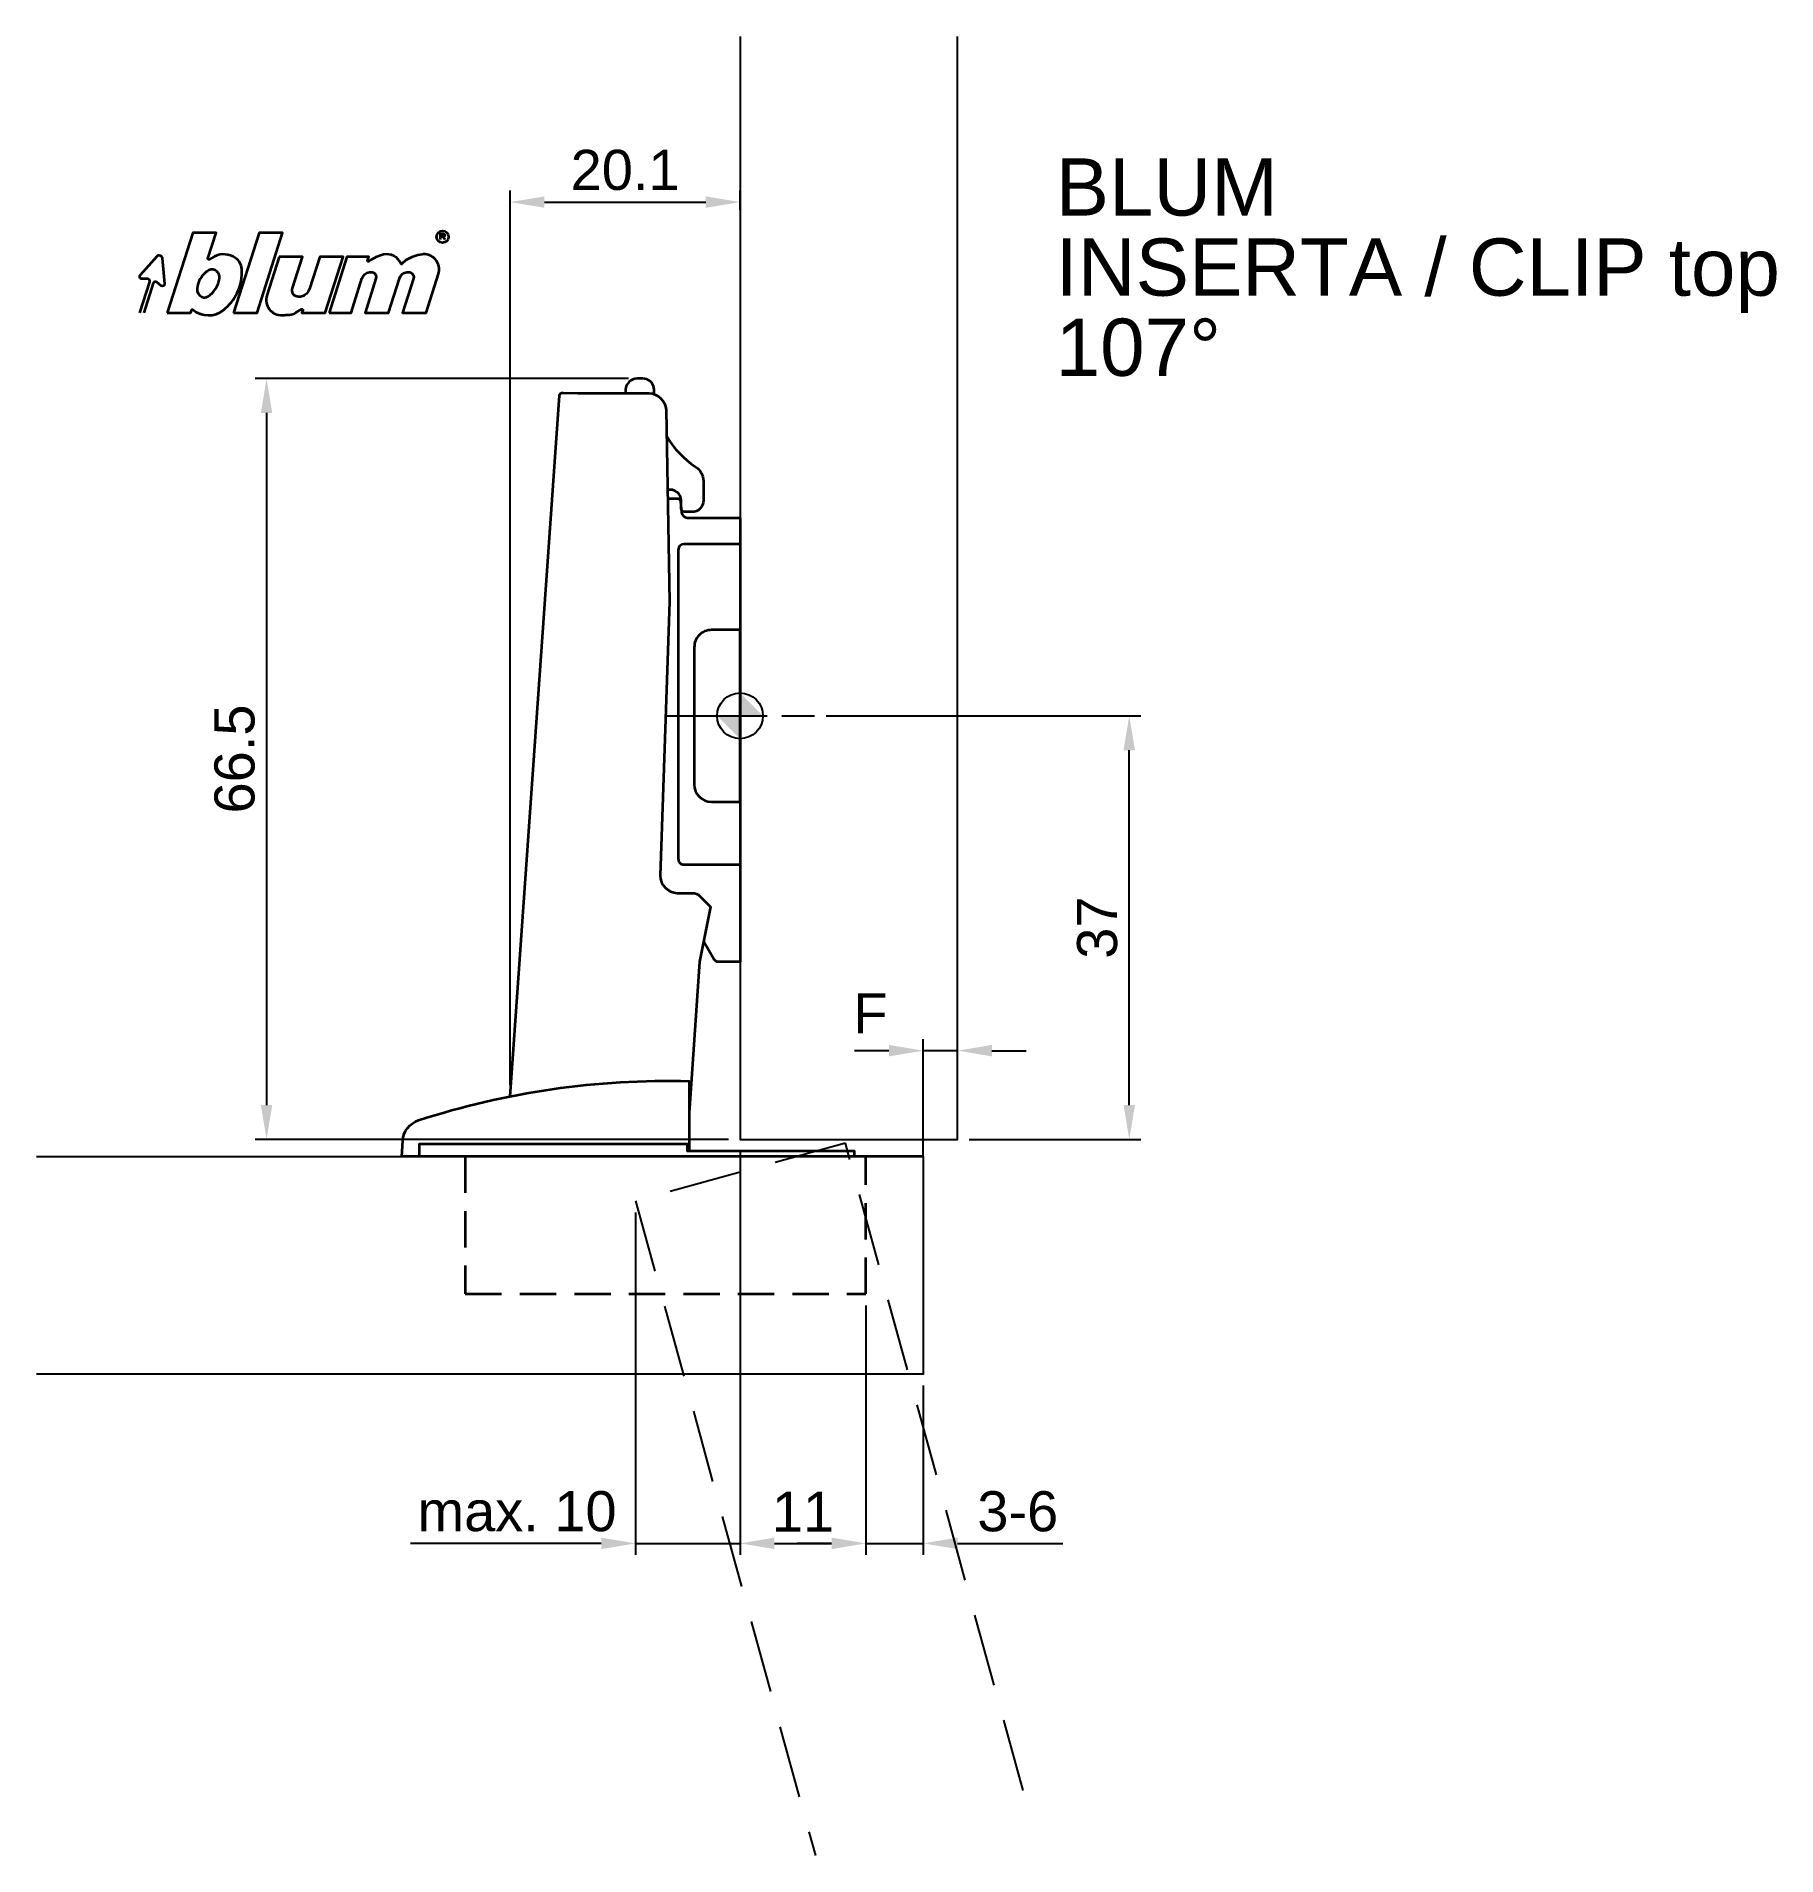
# Model space of a CAD drawing. Extents: x -61 to 91, y -100 to 59.
import ezdxf

# ---------------------------------------------------------------- set-up
doc = ezdxf.new("R2010")
doc.units = 0
doc.header["$PDMODE"] = 35
doc.header["$PDSIZE"] = 5
for name, pattern in [('MITTE', [50.8, 31.75, -6.35, 6.35, -6.35]), ('STRICHLINIE2', [9.525, 6.35, -3.175]), ('VERDECKT2', [4.7625, 3.175, -1.5875])]:
    doc.linetypes.add(name, pattern=pattern)
doc.layers.get('0').update_dxf_attribs({"color": 30, "linetype": 'CONTINUOUS'})
doc.layers.get('Defpoints').update_dxf_attribs({"linetype": 'CONTINUOUS'})
doc.layers.add('1', color=2, linetype='CONTINUOUS')
doc.layers.add('5', color=1, linetype='CONTINUOUS')
doc.layers.add('6', color=3, linetype='CONTINUOUS', lineweight=35)
doc.styles.add('Beschlag', font='ARIAL.TTF')
doc.dimstyles.new('Beschlag', dxfattribs={"dimtxt": 3.5, "dimasz": 3, "dimexe": 1, "dimexo": 1, "dimgap": 1, "dimtad": 1, "dimdec": 1, "dimdsep": 46, "dimtxsty": 'Beschlag', "dimcen": 2, "dimclrd": 256, "dimclre": 256, "dimclrt": 256, "dimadec": 1, "dimazin": 2, "dimtfac": 0.71, "dimtdec": 1, "dimtix": 1, "dimtmove": 2, "dimatfit": 0, "dimfxl": 0, "dimtolj": 1, "dimlwd": -1, "dimlwe": -1, "dimarcsym": 0})

# ---------------------------------------------------------------- blocks, each defined once
blk = doc.blocks.new('NullPunkt')
at = {"layer": '5'}
for points in [[(0, 2), (0, -2)], [(-2, 0), (2, 0)]]:
    blk.add_lwpolyline(points, dxfattribs=at)
blk.add_circle((0, 0), 2, dxfattribs=at)
for points in [[(0, 0), (-2, 0), (0, 2)], [(0, 0), (2, 0), (0, -2)]]:
    blk.add_solid(points, dxfattribs=at)
blk = doc.blocks.new('*D5')
at = {"layer": '1'}
for p, q in [((7.51, 0), (35, 0)), ((34, -34), (34, -3)), ((20, -37), (35, -37))]:
    blk.add_line(p, q, dxfattribs=at)
for points in [[(33.5, -3), (34.5, -3), (34, 0)], [(33.5, -34), (34.5, -34), (34, -37)]]:
    blk.add_solid(points, dxfattribs=at)
at = {"layer": 'Defpoints', "color": 0}
for p in [(6.51, 0), (34, 0), (19, -37)]:
    blk.add_point(p, dxfattribs=at)
at = {"layer": '1', "insert": (31.21, -18.5), "char_height": 3.5, "attachment_point": 5, "rotation": 90, "style": 'Beschlag'}
blk.add_mtext('\\A1;37', dxfattribs=at)
blk = doc.blocks.new('*D4')
at = {"layer": '1'}
for p, q in [((16, -38.5), (16, -28.25)), ((19, -36), (19, -28.25)), ((13, -29.25), (10, -29.25)), ((19, -29.25), (16, -29.25)), ((22, -29.25), (25, -29.25))]:
    blk.add_line(p, q, dxfattribs=at)
for points in [[(13, -28.75), (13, -29.75), (16, -29.25)], [(22, -28.75), (22, -29.75), (19, -29.25)]]:
    blk.add_solid(points, dxfattribs=at)
at = {"layer": 'Defpoints', "color": 0}
for p in [(16, -29.25), (19, -37), (16, -39.5)]:
    blk.add_point(p, dxfattribs=at)
at = {"layer": '1', "insert": (11.39, -25.98), "char_height": 3.5, "attachment_point": 5, "style": 'Beschlag'}
blk.add_mtext('\\A1;F', dxfattribs=at)
blk = doc.blocks.new('*D3')
at = {"layer": '1'}
for p, q in [((0, -38), (0, -73.29)), ((11, -51.5), (11, -73.29)), ((3, -72.29), (8, -72.29))]:
    blk.add_line(p, q, dxfattribs=at)
for points in [[(3, -71.79), (3, -72.79), (0, -72.29)], [(8, -71.79), (8, -72.79), (11, -72.29)]]:
    blk.add_solid(points, dxfattribs=at)
at = {"layer": 'Defpoints', "color": 0}
for p in [(0, -37), (11, -50.5), (11, -72.29)]:
    blk.add_point(p, dxfattribs=at)
at = {"layer": '1', "insert": (5.5, -69.53), "char_height": 3.5, "attachment_point": 5, "style": 'Beschlag'}
blk.add_mtext('\\A1;11', dxfattribs=at)
blk = doc.blocks.new('*D2')
at = {"layer": '1'}
for p, q in [((11, -51.5), (11, -73.29)), ((16, -58.5), (16, -73.29)), ((8, -72.29), (5, -72.29)), ((11, -72.29), (16, -72.29)), ((19, -72.29), (22, -72.29))]:
    blk.add_line(p, q, dxfattribs=at)
for points in [[(8, -71.79), (8, -72.79), (11, -72.29)], [(19, -71.79), (19, -72.79), (16, -72.29)]]:
    blk.add_solid(points, dxfattribs=at)
at = {"layer": 'Defpoints', "color": 0}
for p in [(11, -50.5), (16, -57.5), (16, -72.29)]:
    blk.add_point(p, dxfattribs=at)
at = {"layer": '1', "insert": (24.26, -69.51), "char_height": 3.5, "attachment_point": 5, "style": 'Beschlag'}
blk.add_mtext('\\A1;3-6', dxfattribs=at)
blk = doc.blocks.new('Logo_BLUM')
at = {"layer": '6', "color": 20, "linetype": 'Continuous'}
for points in [[(2.39, 0), (4.43, 0), (4.52, 0.26, -0.512391), (4.62, 0.29, 0.357881), (7.3, 0.25, 0.116336), (8.5, 1.76, 0.127435), (8.89, 3.85, 0.227045), (8.36, 4.79, 0.273775), (6.5, 4.93), (6.04, 4.67, -0.689828), (5.94, 4.76), (6.65, 7), (4.61, 7)], [(12.15, 4.9), (11.09, 1.53, 0.527578), (12.44, -0.2, -0.003338), (13.06, -0.17, 0.131781), (13.63, 0.02), (14.12, 0.32, -0.706223), (14.22, 0.24), (14.15, 0), (16.19, 0), (17.75, 4.9), (15.7, 4.9), (14.81, 2.11, -0.253672), (14.11, 1.42, -0.127823), (13.72, 1.42, -0.447747), (13.33, 2.15), (14.2, 4.9)], [(16.53, 0), (18.44, 0), (19.39, 3, -0.282196), (20.04, 3.56, -0.141376), (20.38, 3.52, -0.3938), (20.62, 2.99), (19.67, 0), (21.72, 0), (22.67, 3, -0.282189), (23.31, 3.56, -0.141385), (23.65, 3.52, -0.393792), (23.89, 2.99), (22.94, 0), (24.99, 0), (26.07, 3.42, 0.424526), (25.18, 5.07, 0.098115), (24.64, 5.11, 0.114777), (23.24, 4.6), (22.89, 4.28, -0.522588), (22.79, 4.31, 0.36711), (21.28, 5.09, 0.102012), (20, 4.5, -0.748324), (19.89, 4.58), (20, 4.9), (18.08, 4.9)], [(5.59, 3.39, 0.16703), (4.99, 2.14, 0.322673), (5.41, 1.39, 0.260102), (5.93, 1.42, 0.211929), (6.95, 3, 0.250706), (6.73, 3.62, 0.316796), (6.01, 3.72, 0.086595)]]:
    blk.add_lwpolyline(points, format="xyb", close=True, dxfattribs=at)
blk.add_lwpolyline([(8.18, 0), (10.23, 0), (12.45, 7), (10.4, 7)], close=True, dxfattribs=at)
for points in [[(26.26, 6.4), (26.26, 6.9), (26.52, 6.9, -0.975005), (26.53, 6.67, 0.014563), (26.45, 6.67), (26.26, 6.67), (26.45, 6.67), (26.52, 6.6), (26.57, 6.53), (26.62, 6.42)], [(0, 0), (0.86, 2.7, 0.480207), (0.67, 2.98), (0.19, 2.97, -0.689229), (0.05, 3.33), (1.49, 4.95, -0.685285), (1.94, 4.79), (2.15, 2.54, -0.636083), (1.84, 2.36), (1.47, 2.68, 0.560356), (1.16, 2.59), (0.34, 0)]]:
    blk.add_lwpolyline(points, format="xyb", dxfattribs=at)
blk.add_circle((26.44, 6.65), 0.527, dxfattribs=at)
blk = doc.blocks.new('*D6')
at = {"layer": '1'}
for p, q in [((-9.75, 29.46), (-42.36, 29.46)), ((-41.36, 26.46), (-41.36, -34)), ((-1, -37), (-42.36, -37))]:
    blk.add_line(p, q, dxfattribs=at)
for points in [[(-41.86, 26.46), (-40.86, 26.46), (-41.36, 29.46)], [(-41.86, -34), (-40.86, -34), (-41.36, -37)]]:
    blk.add_solid(points, dxfattribs=at)
at = {"layer": 'Defpoints', "color": 0}
for p in [(-8.75, 29.46), (-41.36, -37), (0, -37)]:
    blk.add_point(p, dxfattribs=at)
at = {"layer": '1', "insert": (-44.14, -3.77), "char_height": 3.5, "attachment_point": 5, "rotation": 90, "style": 'Beschlag'}
blk.add_mtext('\\A1;66.5', dxfattribs=at)
blk = doc.blocks.new('*D7')
at = {"layer": '1'}
for p, q in [((-20.09, -32.24), (-20.09, 45.88)), ((-17.09, 44.88), (-3, 44.88)), ((0, 44.21), (0, 45.88))]:
    blk.add_line(p, q, dxfattribs=at)
for points in [[(-17.09, 45.38), (-17.09, 44.38), (-20.09, 44.88)], [(-3, 45.38), (-3, 44.38), (0, 44.88)]]:
    blk.add_solid(points, dxfattribs=at)
at = {"layer": 'Defpoints', "color": 0}
for p in [(0, 44.88), (0, 43.21), (-20.09, -33.24)]:
    blk.add_point(p, dxfattribs=at)
at = {"layer": '1', "insert": (-10.04, 47.67), "char_height": 3.5, "attachment_point": 5, "style": 'Beschlag'}
blk.add_mtext('\\A1;20.1', dxfattribs=at)
blk = doc.blocks.new('*D8')
at = {"layer": '1'}
for p, q in [((0, -38), (0, -73.29)), ((-9.12, -43.38), (-9.12, -73.29)), ((-12.12, -72.29), (-15.12, -72.29)), ((-9.12, -72.29), (0, -72.29)), ((3, -72.29), (6, -72.29))]:
    blk.add_line(p, q, dxfattribs=at)
for points in [[(-12.12, -71.79), (-12.12, -72.79), (-9.12, -72.29)], [(3, -71.79), (3, -72.79), (0, -72.29)]]:
    blk.add_solid(points, dxfattribs=at)
at = {"layer": 'Defpoints', "color": 0}
for p in [(0, -37), (-9.12, -42.38), (0, -72.29)]:
    blk.add_point(p, dxfattribs=at)
at = {"layer": '1', "insert": (-19.48, -69.5), "char_height": 3.5, "attachment_point": 5, "style": 'Beschlag'}
blk.add_mtext('\\A1;max. 10', dxfattribs=at)

msp = doc.modelspace()

# ---------------------------------------------------------------- linework, layer by layer
at = {"layer": '1'}
for p, q in [((-15.12, -72.29), (-28.79, -72.29)), ((22, -72.29), (28.2, -72.29))]:
    msp.add_line(p, q, dxfattribs=at)
at = {"layer": '5', "linetype": 'MITTE', "ltscale": 0.2}
msp.add_line((-6.51, 0), (6.51, 0), dxfattribs=at)
at = {"layer": '5'}
for points in [[(0, 59.35), (0, -37), (19, -37), (19, 59.35)], [(-61.47, -38.5), (16, -38.5), (16, -57.5), (-61.47, -57.5)]]:
    msp.add_lwpolyline(points, dxfattribs=at)
at = {"layer": '5', "linetype": 'STRICHLINIE2'}
msp.add_lwpolyline([(24.72, -93.87), (9.2, -37.34), (-9.12, -42.38), (6.58, -99.57)], dxfattribs=at)
at = {"layer": '6'}
msp.add_line((0, 15), (0, -13), dxfattribs=at)
for points in [[(-7.49, 28.09, -0.000271), (-7.52, 28.64, 0.361254), (-8.5, 29.46), (-9, 29.46, 0.401331), (-10, 28.5), (-10, 28.2)], [(-20.09, -33.24), (-15.78, 27.97, -0.401418), (-15.46, 28.22), (-14.17, 28.2), (-7.95, 28.2, -0.361552), (-6.45, 26.73), (-6.15, 9.95), (-6.99, -13.95, 0.375), (-5.49, -15.5), (-4.19, -15.5, -0.297851), (-3.48, -15.79), (-2.59, -16.68), (-3.53, -21.5), (-4.45, -34.69)], [(-6.4, 24.4, 0.115464), (-3.88, 21.76, -0.253101), (-3.2, 20.51), (-3.2, 18.81, -0.414212), (-4.2, 17.81), (-4.85, 17.81), (-5.06, 17.89), (-5.15, 18.11), (-5.15, 18.8, 0.481297), (-6.31, 19.73)], [(-6.3, 19), (-5.51, 19, -0.351826), (-5.2, 18.73), (-5.12, 17.76, 0.343892), (-4.62, 17.3), (0, 17.3), (0, 15), (-4.9, 15, 0.4142), (-5.4, 14.5), (-5.4, -12.5, 0.414227), (-4.9, -13), (0, -13), (0, -21.5), (-1.86, -21.5, -0.237212), (-2.29, -21.25), (-3.16, -19.75), (-3.18, -19.7)], [(-28, -38.5), (-29.53, -38.5), (-29.46, -37.12, -0.310309), (-28.08, -35.33, -0.085892), (-4.45, -31.91), (-4.45, -38)]]:
    msp.add_lwpolyline(points, format="xyb", dxfattribs=at)
msp.add_lwpolyline([(-4, -6, 0.414194), (-2.5, -7.5), (0, -7.5), (0, 7.5), (-2.5, 7.5, 0.414217), (-4, 6)], format="xyb", close=True, dxfattribs=at)
msp.add_lwpolyline([(16, -38.5), (-28, -38.5), (-28, -37.4), (-4.63, -37.4), (-4.63, -38), (9.96, -38), (9.97, -38.5)], dxfattribs=at)
at = {"layer": '6', "linetype": 'VERDECKT2'}
msp.add_lwpolyline([(-24, -38.5), (-24, -50.5), (11, -50.5), (11, -38.5)], dxfattribs=at)

# ---------------------------------------------------------------- block references
msp.add_blockref('Logo_BLUM', (-52.42, 35.2))
at = {"layer": '5', "rotation": 90}
msp.add_blockref('NullPunkt', (0, 0), dxfattribs=at)

# ---------------------------------------------------------------- texts
at = {"layer": '1', "linetype": 'Continuous', "style": 'Beschlag'}
for s, p in [('BLUM', (27.57, 43.7)), ('INSERTA / CLIP top', (27.57, 36.7)), ('107%%D', (27.57, 29.7))]:
    msp.add_text(s, height=5, dxfattribs=at).set_placement(p)

# ---------------------------------------------------------------- dimensions: what is measured, and where the dimension line sits
at = {"layer": '1'}
for base, p1, p2, picture, middle in [((0, 44.88), (-20.09, -33.24), (0, 43.21), '*D7', (-10.04, 47.67)), ((11, -72.29), (0, -37), (11, -50.5), '*D3', (5.5, -69.53))]:
    dim = msp.add_linear_dim(base=base, p1=p1, p2=p2, dimstyle='Beschlag', dxfattribs=at)
    dim.commit()
    dim.dimension.update_dxf_attribs({"geometry": picture, "text_midpoint": middle})
for base, p1, p2, picture, middle in [((-41.36, -37), (-8.75, 29.46), (0, -37), '*D6', (-44.14, -3.77)), ((34, 0), (19, -37), (6.51, 0), '*D5', (31.21, -18.5))]:
    dim = msp.add_linear_dim(base=base, p1=p1, p2=p2, angle=90, dimstyle='Beschlag', dxfattribs=at)
    dim.commit()
    dim.dimension.update_dxf_attribs({"geometry": picture, "text_midpoint": middle})
for base, p1, p2, text, picture, middle in [((16, -29.25), (19, -37), (16, -39.5), 'F', '*D4', (11.39, -25.98)), ((0, -72.29), (-9.12, -42.38), (0, -37), 'max. 10', '*D8', (-19.48, -69.5)), ((16, -72.29), (11, -50.5), (16, -57.5), '3-6', '*D2', (24.26, -69.51))]:
    dim = msp.add_linear_dim(base=base, p1=p1, p2=p2, text=text, dimstyle='Beschlag', dxfattribs=at)
    dim.commit()
    dim.dimension.update_dxf_attribs({"geometry": picture, "text_midpoint": middle, "dimtype": 160})

doc.saveas('drawing.dxf')
